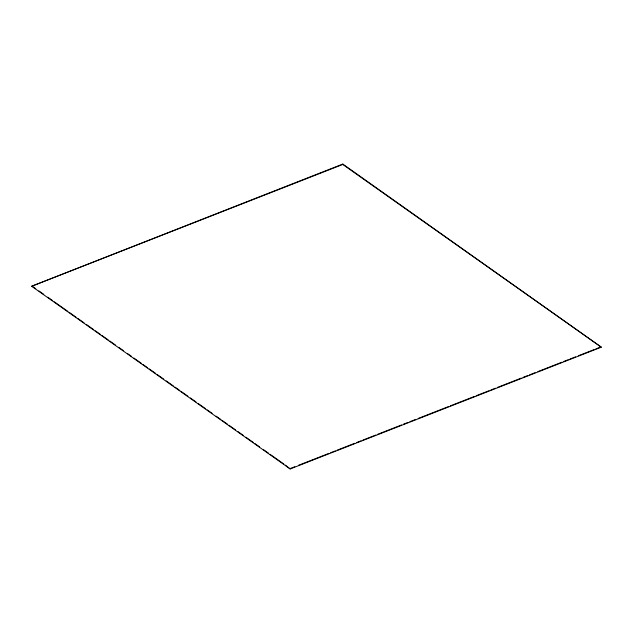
<?xml version="1.0" encoding="UTF-8"?>
<svg xmlns="http://www.w3.org/2000/svg" width="633" height="633" viewBox="0 0 633 633"><rect width="100%" height="100%" fill="white"/><g stroke="black" fill="none" stroke-linecap="round" stroke-linejoin="round"><path stroke-width="0.95" d="M31.65 286.251L342.817 164.042L601.318 347.177L290.183 468.958L31.65 286.251L342.785 164.469L601.318 347.177M290.183 468.958L285.388 465.113M342.785 164.469L342.817 164.042M290.215 468.531L294.82 466.727M298.499 465.287L328.875 453.394M330.719 452.674L335.324 450.878M337.167 450.158L354.654 443.306M356.498 442.586L361.095 440.79M362.938 440.07L375.828 435.021M377.664 434.301L401.599 424.933M403.443 424.213L408.04 422.409M409.883 421.689L415.406 419.529M418.168 418.453L448.544 406.56M450.387 405.84L474.323 396.472M476.158 395.752L489.048 390.711M490.892 389.983L495.489 388.187M497.332 387.467L521.268 378.099M523.103 377.379L527.708 375.575M529.552 374.855L535.075 372.695M537.836 371.611L561.772 362.242M563.607 361.522L568.212 359.726M570.056 359.006L575.579 356.838M578.34 355.762L593.983 349.638M595.827 348.918L600.432 347.113M32.489 286.393L35.709 288.664M38.93 290.943L43.764 294.361M47.791 297.201L52.626 300.62M54.232 301.759L67.929 311.436M69.535 312.575L75.984 317.125M77.59 318.264L84.039 322.814M86.452 324.523L93.7 329.651M95.314 330.79L100.141 334.2M101.755 335.34L108.196 339.889M109.81 341.029L115.443 345.017M118.664 347.295L123.498 350.706M127.526 353.554L131.553 356.403M133.967 358.104L141.222 363.231M142.829 364.371L147.663 367.781M149.269 368.92L155.718 373.478M157.324 374.609L163.773 379.167M166.186 380.876L173.434 385.995M175.048 387.135L179.875 390.553M181.489 391.692L187.93 396.242M190.351 397.951L195.985 401.931M198.406 403.64L205.654 408.768M207.26 409.899L212.095 413.317M216.122 416.166L220.957 419.576M222.563 420.716L227.397 424.134M229.004 425.273L235.452 429.823M237.866 431.532L243.507 435.52M245.921 437.221L253.168 442.348M254.782 443.488L259.609 446.898M263.637 449.746L268.471 453.157M270.085 454.296L283.774 463.973"/></g></svg>
